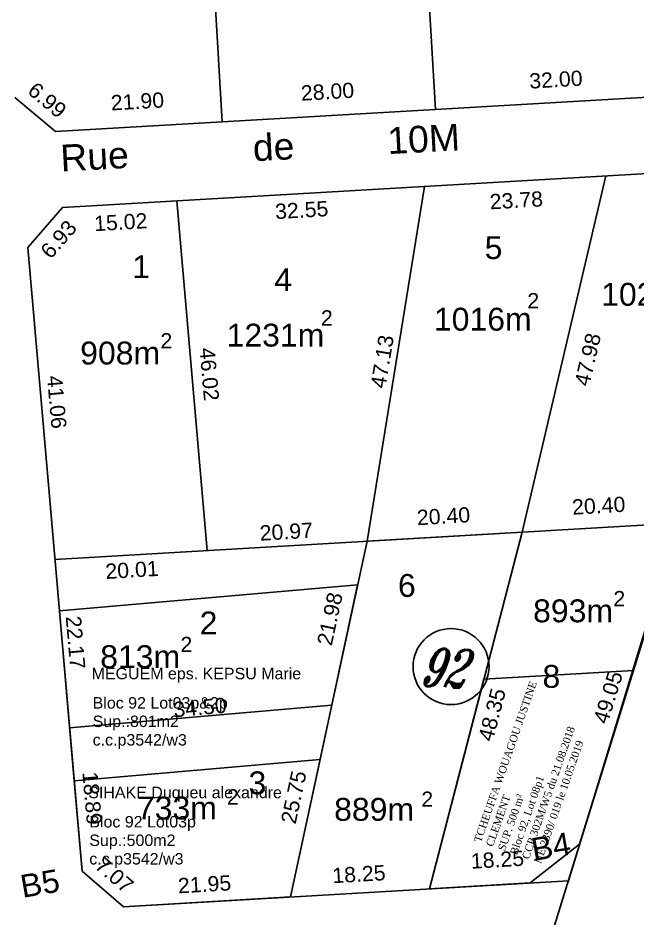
# Model space of a CAD drawing. Header units: millimetres. Extents: x 590121 to 927379, y 438565 to 1441738.
# Drawn here: x 925312.8 to 925394.1, y 1440913.9 to 1441032.1 of the extents above; entities that cross this region are included whole.
import ezdxf

# ---------------------------------------------------------------- set-up
doc = ezdxf.new("R2010")
doc.units = ezdxf.units.MM
doc.header["$LTSCALE"] = 10
doc.layers.add('end maj 26 02 2021', color=30, linetype='Continuous')
doc.styles.add('FONT2', font='romant.shx', dxfattribs={"width": 0.7, "oblique": 18, "height": 3})
doc.styles.get("Standard").update_dxf_attribs({"font": 'arial.ttf'})
doc.styles.add('Times 1.0', font='times.ttf', dxfattribs={"width": 0.99, "height": 1})

msp = doc.modelspace()

# ---------------------------------------------------------------- linework, layer by layer
at = {"layer": 'end maj 26 02 2021', "color": 7, "linetype": 'ByBlock', "lineweight": 25}
for p, q in [((925367.51, 1441020.08), (925362.72, 1441101.94)), ((925339.55, 1441018.45), (925334.76, 1441100.31)), ((925430.04, 1441064.81), (925381.46, 1440907.71)), ((925317.69, 1441017.17), (925417.1, 1441022.98)), ((925312.34, 1441021.66), (925317.69, 1441017.17)), ((925318.61, 1441007.2), (925413.95, 1441012.78)), ((925384.93, 1440918.93), (925413.58, 1441012.76)), ((925378.89, 1440964.65), (925389.83, 1441011.37)), ((925366.09, 1441009.98), (925358.53, 1440963.46)), ((925333.6, 1441008.08), (925337.59, 1440962.24)), ((925314.05, 1441001.97), (925318.61, 1441007.2)), ((925314.05, 1441001.97), (925321.19, 1440920.16)), ((925317.62, 1440961.07), (925399.44, 1440965.85)), ((925358.53, 1440963.46), (925378.89, 1440964.65)), ((925378.89, 1440964.65), (925366.72, 1440917.86)), ((925348.51, 1440916.8), (925358.53, 1440963.46)), ((925353.92, 1440941.97), (925319.54, 1440938.98)), ((925326.6, 1440915.51), (925321.19, 1440920.16)), ((925326.6, 1440915.51), (925384.93, 1440918.93))]:
    msp.add_line(p, q, dxfattribs=at)
at = {"layer": 'end maj 26 02 2021', "linetype": 'ByBlock', "ltscale": 0.0014}
for p, q in [((925318.21, 1440954.3), (925357.3, 1440957.71)), ((925357.3, 1440957.71), (925318.21, 1440954.3)), ((925357.3, 1440957.71), (925352.38, 1440934.83)), ((925352.38, 1440934.83), (925357.3, 1440957.71)), ((925357.3, 1440957.71), (925352.38, 1440934.83)), ((925318.21, 1440954.3), (925320.15, 1440932.02)), ((925352.38, 1440934.83), (925320.15, 1440932.02)), ((925352.38, 1440934.83), (925348.51, 1440916.8)), ((925321.19, 1440920.16), (925320.15, 1440932.02)), ((925326.6, 1440915.51), (925321.19, 1440920.16)), ((925348.51, 1440916.8), (925326.6, 1440915.51))]:
    msp.add_line(p, q, dxfattribs=at)
at = {"layer": 'end maj 26 02 2021', "color": 150, "linetype": 'ByBlock', "lineweight": -3, "ltscale": 0.0014, "flags": 128}
msp.add_lwpolyline([(925393.46, 1440946.5), (925386.41, 1440923.7), (925379.94, 1440918.64), (925366.72, 1440917.86), (925373.87, 1440945.35)], close=True, dxfattribs=at)
at = {"layer": 'end maj 26 02 2021', "color": 7, "linetype": 'ByBlock', "lineweight": 25}
msp.add_circle((925369.55, 1440947.01), 4.98, dxfattribs=at)
at = {"layer": 'end maj 26 02 2021', "color": 7, "linetype": 'ByBlock'}
msp.add_point((925384.93, 1440918.93), dxfattribs=at)

# ---------------------------------------------------------------- texts
at = {"layer": 'end maj 26 02 2021', "color": 7, "linetype": 'ByBlock', "lineweight": 25}
for s, height, rotation, p in [('Rue            de         10M', 3.5, 3.0414, (925318.42, 1441011.94)), ('B4', 3, 9.8588, (925380.38, 1440921.5)), ('B5', 3, 9.8588, (925313.38, 1440916.66))]:
    msp.add_text(s, height=height, rotation=rotation, dxfattribs=at).set_placement(p)
for s, height, p in [('5', 3, (925373.96, 1441000.45)), ('1', 3, (925327.74, 1440997.96)), ('4', 3, (925346.38, 1440996.26)), ('1029m', 3, (925389.23, 1440994.33)), ('2', 2, (925379.55, 1440994)), ('2', 2, (925352.49, 1440991.74)), ('1016m', 3, (925367.3, 1440991.07)), ('1231m', 3, (925340.12, 1440988.98)), ('908m', 3, (925320.92, 1440986.63)), ('2', 2, (925331.44, 1440988.74)), ('6', 3, (925362.59, 1440956.15)), ('2', 2, (925390.83, 1440954.92)), ('893m', 3, (925380.31, 1440952.82)), ('2', 3, (925336.59, 1440951.23)), ('2', 2, (925334.07, 1440948.91)), ('813m', 3, (925323.55, 1440946.81)), ('8', 3, (925381.54, 1440944.22)), ('3', 3, (925342.99, 1440930.26)), ('2', 2, (925340.17, 1440928.92)), ('2', 2, (925365.65, 1440928.62)), ('733m', 3, (925328.36, 1440926.96)), ('889m', 3, (925354.22, 1440926.78))]:
    msp.add_text(s, height=height, dxfattribs=at).set_placement(p)
at = {"layer": 'end maj 26 02 2021', "color": 7, "linetype": 'ByBlock', "style": 'FONT2', "oblique": 18, "width": 0.7}
msp.add_text('92', height=5, rotation=357, dxfattribs=at).set_placement((925365.29, 1440944.5))
at = {"layer": 'end maj 26 02 2021', "linetype": 'ByBlock'}
for s, p in [('MEGUEM eps. KEPSU Marie', (925322.42, 1440945.35)), ('Bloc 92 Lot03p&2p', (925322.56, 1440941.5)), ('Sup.:801m2', (925322.56, 1440939.08)), ('c.c.p3542/w3', (925322.56, 1440936.65)), ('SIHAKE Duqueu alexandre', (925321.98, 1440929.75)), ('Bloc 92 Lot03p', (925322.12, 1440925.91)), ('Sup.:500m2', (925322.12, 1440923.48)), ('c.c.p3542/w3', (925322.12, 1440921.05))]:
    msp.add_text(s, height=1.5, dxfattribs=at).set_placement(p)
at = {"layer": 'end maj 26 02 2021', "color": 7, "linetype": 'ByBlock', "lineweight": 25, "char_height": 2, "attachment_point": 5}
for s, insert, rotation in [('\\A1;32.00', (925383.3, 1441023.99), 3.3488), ('\\A1;6.99', (925316.6, 1441021.3), 319.9603), ('\\A1;28.00', (925353.35, 1441022.41), 3.3488), ('\\A1;21.90', (925328.43, 1441021.13), 3.3488), ('\\A1;23.78', (925378.11, 1441008.16), 3.3488), ('\\A1;32.55', (925349.97, 1441006.88), 3.3488), ('\\A1;15.02', (925326.24, 1441005.29), 3.3488), ('\\A1;6.93', (925318.1, 1441003.05), 48.9628), ('\\A1;47.13', (925360.53, 1440987.01), 80.7688), ('\\A1;47.98', (925387.48, 1440987.28), 76.8195), ('\\A1;46.02', (925337.85, 1440985.35), 274.9813), ('\\A1;41.06', (925317.85, 1440981.7), 274.9813), ('\\A1;20.40', (925388.91, 1440968.11), 3.3488), ('\\A1;20.40', (925368.56, 1440966.73), 3.3488), ('\\A1;20.97', (925347.95, 1440964.7), 3.3488), ('\\A1;20.01', (925327.72, 1440959.68), 3.3488), ('\\A1;21.98', (925353.67, 1440953.27), 77.8761), ('\\A1;22.17', (925320.32, 1440950.17), 274.9813), ('\\A1;49.05', (925390.15, 1440942.98), 73.0252), ('\\A1;48.35', (925374.93, 1440940.7), 75.4174), ('\\A1;34.50', (925336.63, 1440941.65), 4.9813), ('\\A1;18.89', (925322.49, 1440929.75), 274.9813), ('\\A1;25.75', (925348.93, 1440929.88), 77.8761), ('\\A1;18.25', (925375.63, 1440921.68), 3.3488), ('\\A1;7.07', (925325.41, 1440919.65), 319.3669), ('\\A1;18.25', (925357.47, 1440919.78), 3.3488), ('\\A1;21.95', (925337.23, 1440918.45), 3.3488)]:
    msp.add_mtext(s, dxfattribs=dict(at, insert=insert, rotation=rotation))
at = {"layer": 'end maj 26 02 2021', "color": 150, "linetype": 'ByBlock', "lineweight": -3, "ltscale": 0.0014, "insert": (925372.52, 1440924.19), "char_height": 1, "width": 55.2283, "attachment_point": 1, "rotation": 70.6921, "style": 'Times 1.0'}
msp.add_mtext('{\\C256;TCHEUFFA WOUAGOU JUSTINE\\PCLEMENT \\PSUP. 500 m²\\PBloc 92, Lot 08p1\\PCCP 302M/W5 du 21.08.2018\\PNE 2390/ 019 le 10.05.2019}', dxfattribs=at)

doc.saveas('drawing.dxf')
